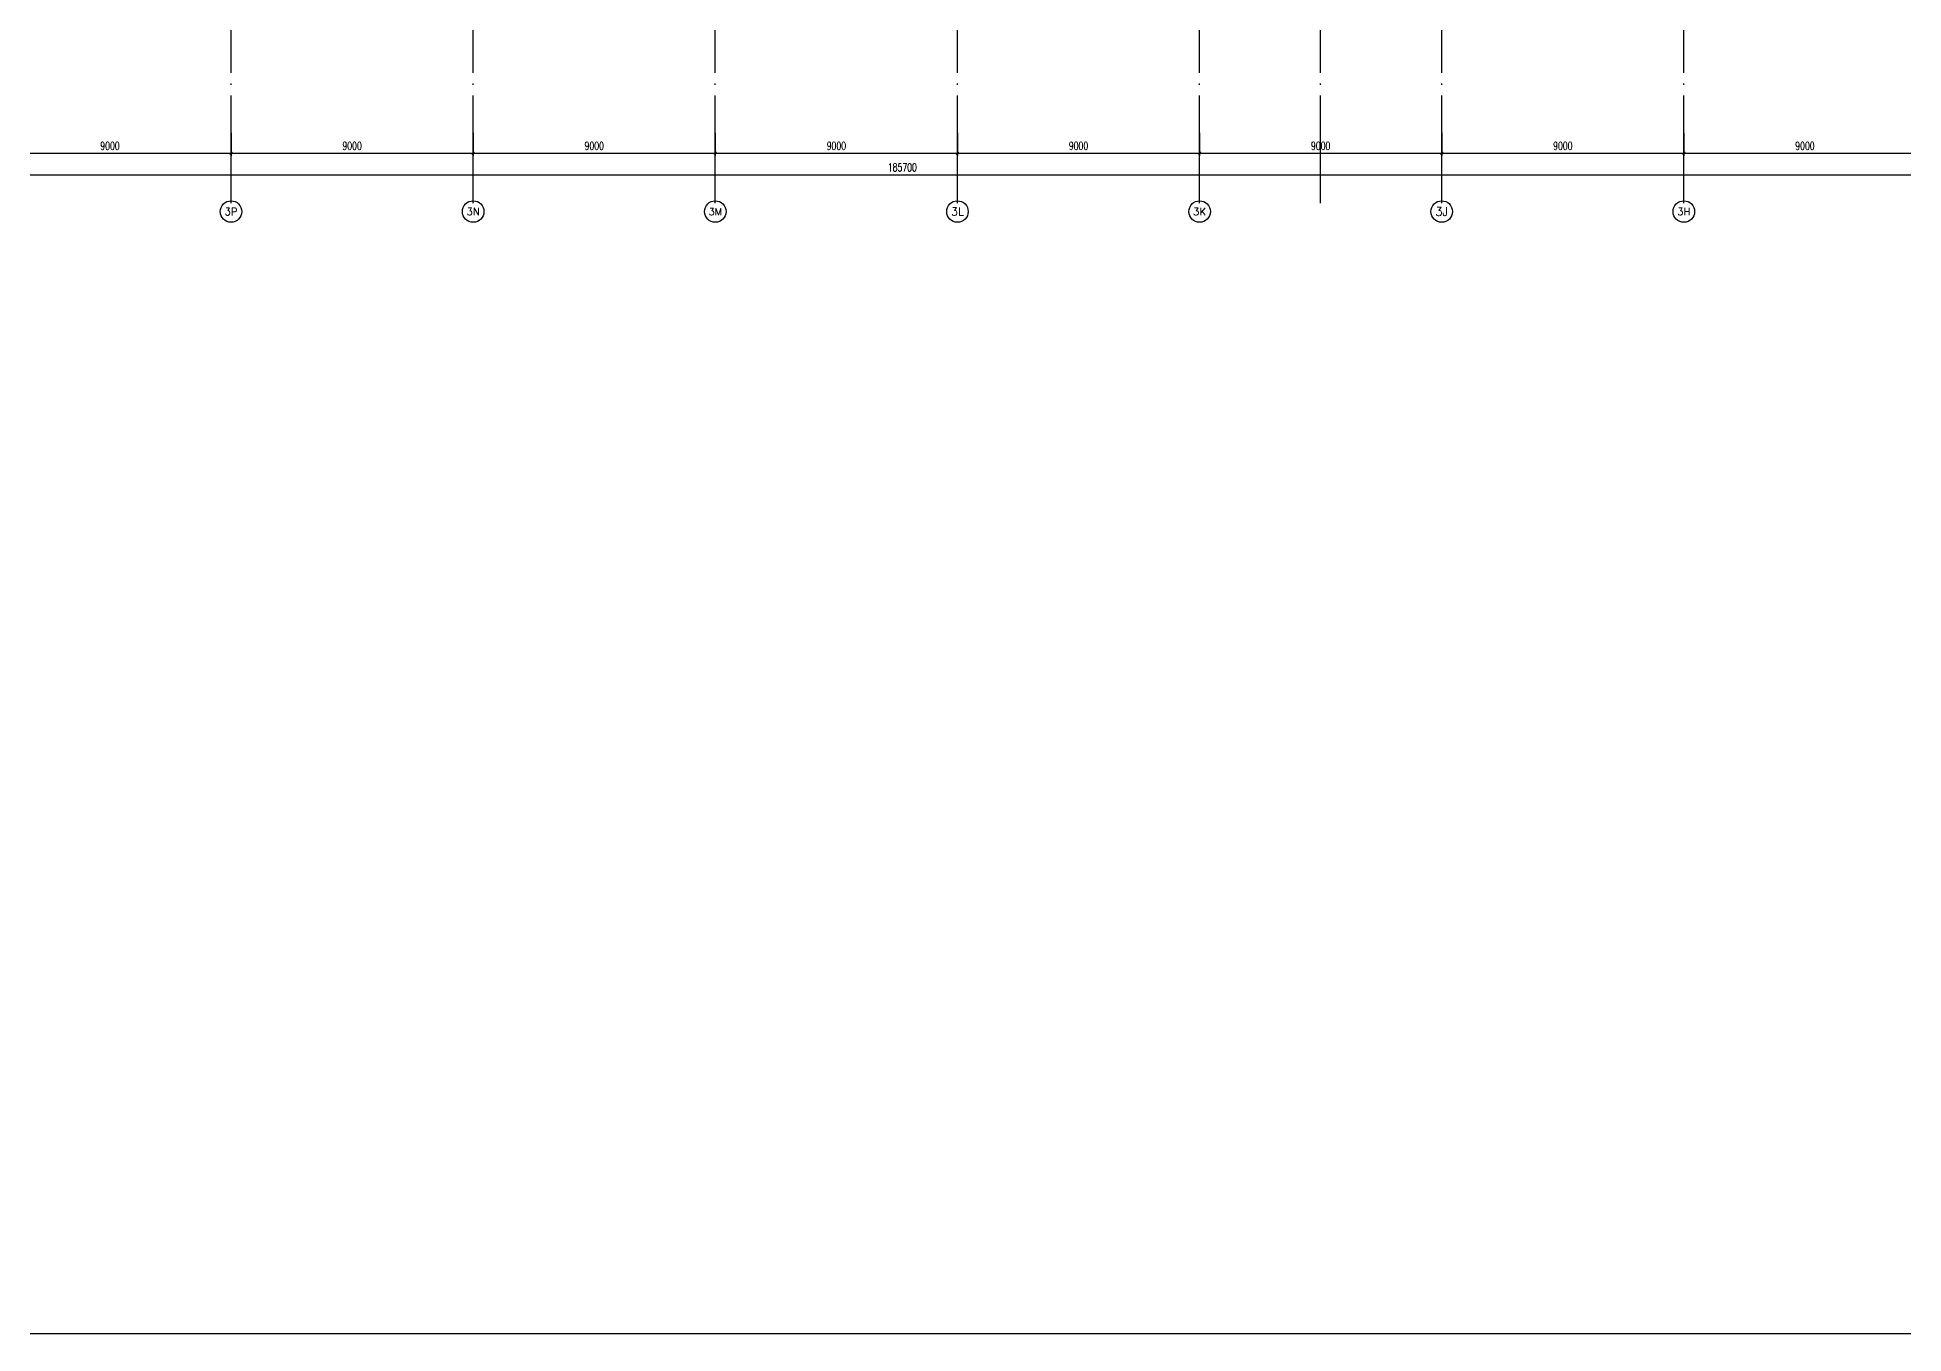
# Model space of a CAD drawing. Extents: x -555607 to 460190, y 498714 to 1664455.
# Drawn here: x 246946 to 316315, y 498714 to 546900 of the extents above; entities that cross this region are included whole.
import ezdxf
from ezdxf.enums import TextEntityAlignment as Align

# ---------------------------------------------------------------- set-up
doc = ezdxf.new("R2010")
doc.units = 0
doc.header["$LTSCALE"] = 1000
doc.header["$MEASUREMENT"] = 0
doc.linetypes.add('DOTE', pattern=[2.42, 2, -0.2, 0.02, -0.2])
doc.layers.get('Defpoints').update_dxf_attribs({"color": 210})
for name, color, linetype in [('A-AXIS-D', 1, 'Continuous'), ('A-AXIS-DOTE', 14, 'DOTE'), ('暖通', 7, 'Continuous')]:
    doc.layers.add(name, color=color, linetype=linetype)
doc.styles.add('_TCH_AXIS', font='COMPLEX', dxfattribs={"bigfont": 'GBCBIG'})
doc.styles.add('_TCH_DIM_T3', font='SIMPLEX', dxfattribs={"width": 0.705882, "bigfont": 'GBCBIG'})
doc.dimstyles.new('_TCH_ARCH&&100', dxfattribs={"dimtxt": 297.5, "dimasz": 100, "dimexe": 100, "dimexo": 100, "dimgap": 126.25, "dimtad": 1, "dimdec": 0, "dimzin": 0, "dimdsep": 46, "dimtxsty": '_TCH_DIM_T3', "dimblk": 'ARCHTICK', "dimcen": 0.09, "dimclrt": 7, "dimazin": 2, "dimtfac": 1, "dimtdec": 0, "dimtix": 1, "dimtmove": 2, "dimatfit": 3, "dimfxl": 100, "dimtolj": 1, "dimtzin": 0, "dimarcsym": 0})

# ---------------------------------------------------------------- blocks, each defined once
blk = doc.blocks.new('_ArchTick')
at = {"color": 0, "linetype": 'ByBlock', "const_width": 0.4}
blk.add_lwpolyline([(-0.5, -0.5), (0.5, 0.5)], dxfattribs=at)
blk = doc.blocks.new('*D496')
at = {"layer": 'A-AXIS-D', "color": 0, "lineweight": -2, "transparency": 16777216}
for p, q in [((245146, 543350), (245146, 542492)), ((254146, 543350), (254146, 542492)), ((245146, 542592), (254146, 542592))]:
    blk.add_line(p, q, dxfattribs=at)
at = {"layer": 'Defpoints', "color": 0, "transparency": 16777216}
for p in [(245146, 543450), (254146, 543450), (254146, 542592)]:
    blk.add_point(p, dxfattribs=at)
at = {"layer": 'A-AXIS-D', "color": 0, "lineweight": -2, "transparency": 16777216, "xscale": 100, "yscale": 100, "zscale": 100, "rotation": 180}
blk.add_blockref('_ArchTick', (245146, 542592), dxfattribs=at)
at = {"layer": 'A-AXIS-D', "color": 0, "lineweight": -2, "transparency": 16777216, "xscale": 100, "yscale": 100, "zscale": 100}
blk.add_blockref('_ArchTick', (254146, 542592), dxfattribs=at)
at = {"layer": 'A-AXIS-D', "color": 7, "transparency": 16777216, "insert": (249646, 542867), "char_height": 297.5, "attachment_point": 5, "style": '_TCH_DIM_T3'}
blk.add_mtext('\\A1;9000', dxfattribs=at)
blk = doc.blocks.new('*D497')
at = {"layer": 'A-AXIS-D', "color": 0, "lineweight": -2, "transparency": 16777216}
for p, q in [((254146, 543350), (254146, 542492)), ((263146, 543350), (263146, 542492)), ((254146, 542592), (263146, 542592))]:
    blk.add_line(p, q, dxfattribs=at)
at = {"layer": 'Defpoints', "color": 0, "transparency": 16777216}
for p in [(254146, 543450), (263146, 543450), (263146, 542592)]:
    blk.add_point(p, dxfattribs=at)
at = {"layer": 'A-AXIS-D', "color": 0, "lineweight": -2, "transparency": 16777216, "xscale": 100, "yscale": 100, "zscale": 100, "rotation": 180}
blk.add_blockref('_ArchTick', (254146, 542592), dxfattribs=at)
at = {"layer": 'A-AXIS-D', "color": 0, "lineweight": -2, "transparency": 16777216, "xscale": 100, "yscale": 100, "zscale": 100}
blk.add_blockref('_ArchTick', (263146, 542592), dxfattribs=at)
at = {"layer": 'A-AXIS-D', "color": 7, "transparency": 16777216, "insert": (258646, 542867), "char_height": 297.5, "attachment_point": 5, "style": '_TCH_DIM_T3'}
blk.add_mtext('\\A1;9000', dxfattribs=at)
blk = doc.blocks.new('*D461')
at = {"layer": 'A-AXIS-D', "color": 0, "lineweight": -2, "transparency": 16777216}
for p, q in [((263146, 543350), (263146, 542492)), ((272146, 543350), (272146, 542492)), ((263146, 542592), (272146, 542592))]:
    blk.add_line(p, q, dxfattribs=at)
at = {"layer": 'Defpoints', "color": 0, "transparency": 16777216}
for p in [(263146, 543450), (272146, 543450), (272146, 542592)]:
    blk.add_point(p, dxfattribs=at)
at = {"layer": 'A-AXIS-D', "color": 0, "lineweight": -2, "transparency": 16777216, "xscale": 100, "yscale": 100, "zscale": 100, "rotation": 180}
blk.add_blockref('_ArchTick', (263146, 542592), dxfattribs=at)
at = {"layer": 'A-AXIS-D', "color": 0, "lineweight": -2, "transparency": 16777216, "xscale": 100, "yscale": 100, "zscale": 100}
blk.add_blockref('_ArchTick', (272146, 542592), dxfattribs=at)
at = {"layer": 'A-AXIS-D', "color": 7, "transparency": 16777216, "insert": (267646, 542867), "char_height": 297.5, "attachment_point": 5, "style": '_TCH_DIM_T3'}
blk.add_mtext('\\A1;9000', dxfattribs=at)
blk = doc.blocks.new('*D462')
at = {"layer": 'A-AXIS-D', "color": 0, "lineweight": -2, "transparency": 16777216}
for p, q in [((272146, 543350), (272146, 542492)), ((281146, 543350), (281146, 542492)), ((272146, 542592), (281146, 542592))]:
    blk.add_line(p, q, dxfattribs=at)
at = {"layer": 'Defpoints', "color": 0, "transparency": 16777216}
for p in [(272146, 543450), (281146, 543450), (281146, 542592)]:
    blk.add_point(p, dxfattribs=at)
at = {"layer": 'A-AXIS-D', "color": 0, "lineweight": -2, "transparency": 16777216, "xscale": 100, "yscale": 100, "zscale": 100, "rotation": 180}
blk.add_blockref('_ArchTick', (272146, 542592), dxfattribs=at)
at = {"layer": 'A-AXIS-D', "color": 0, "lineweight": -2, "transparency": 16777216, "xscale": 100, "yscale": 100, "zscale": 100}
blk.add_blockref('_ArchTick', (281146, 542592), dxfattribs=at)
at = {"layer": 'A-AXIS-D', "color": 7, "transparency": 16777216, "insert": (276646, 542867), "char_height": 297.5, "attachment_point": 5, "style": '_TCH_DIM_T3'}
blk.add_mtext('\\A1;9000', dxfattribs=at)
blk = doc.blocks.new('*D463')
at = {"layer": 'A-AXIS-D', "color": 0, "lineweight": -2, "transparency": 16777216}
for p, q in [((281146, 543350), (281146, 542492)), ((290146, 543350), (290146, 542492)), ((281146, 542592), (290146, 542592))]:
    blk.add_line(p, q, dxfattribs=at)
at = {"layer": 'Defpoints', "color": 0, "transparency": 16777216}
for p in [(281146, 543450), (290146, 543450), (290146, 542592)]:
    blk.add_point(p, dxfattribs=at)
at = {"layer": 'A-AXIS-D', "color": 0, "lineweight": -2, "transparency": 16777216, "xscale": 100, "yscale": 100, "zscale": 100, "rotation": 180}
blk.add_blockref('_ArchTick', (281146, 542592), dxfattribs=at)
at = {"layer": 'A-AXIS-D', "color": 0, "lineweight": -2, "transparency": 16777216, "xscale": 100, "yscale": 100, "zscale": 100}
blk.add_blockref('_ArchTick', (290146, 542592), dxfattribs=at)
at = {"layer": 'A-AXIS-D', "color": 7, "transparency": 16777216, "insert": (285646, 542867), "char_height": 297.5, "attachment_point": 5, "style": '_TCH_DIM_T3'}
blk.add_mtext('\\A1;9000', dxfattribs=at)
blk = doc.blocks.new('*D464')
at = {"layer": 'A-AXIS-D', "color": 0, "lineweight": -2, "transparency": 16777216}
for p, q in [((290146, 543350), (290146, 542492)), ((299146, 543350), (299146, 542492)), ((290146, 542592), (299146, 542592))]:
    blk.add_line(p, q, dxfattribs=at)
at = {"layer": 'Defpoints', "color": 0, "transparency": 16777216}
for p in [(290146, 543450), (299146, 543450), (299146, 542592)]:
    blk.add_point(p, dxfattribs=at)
at = {"layer": 'A-AXIS-D', "color": 0, "lineweight": -2, "transparency": 16777216, "xscale": 100, "yscale": 100, "zscale": 100, "rotation": 180}
blk.add_blockref('_ArchTick', (290146, 542592), dxfattribs=at)
at = {"layer": 'A-AXIS-D', "color": 0, "lineweight": -2, "transparency": 16777216, "xscale": 100, "yscale": 100, "zscale": 100}
blk.add_blockref('_ArchTick', (299146, 542592), dxfattribs=at)
at = {"layer": 'A-AXIS-D', "color": 7, "transparency": 16777216, "insert": (294646, 542867), "char_height": 297.5, "attachment_point": 5, "style": '_TCH_DIM_T3'}
blk.add_mtext('\\A1;9000', dxfattribs=at)
blk = doc.blocks.new('*D465')
at = {"layer": 'A-AXIS-D', "color": 0, "lineweight": -2, "transparency": 16777216}
for p, q in [((299146, 543350), (299146, 542492)), ((308146, 543350), (308146, 542492)), ((299146, 542592), (308146, 542592))]:
    blk.add_line(p, q, dxfattribs=at)
at = {"layer": 'Defpoints', "color": 0, "transparency": 16777216}
for p in [(299146, 543450), (308146, 543450), (308146, 542592)]:
    blk.add_point(p, dxfattribs=at)
at = {"layer": 'A-AXIS-D', "color": 0, "lineweight": -2, "transparency": 16777216, "xscale": 100, "yscale": 100, "zscale": 100, "rotation": 180}
blk.add_blockref('_ArchTick', (299146, 542592), dxfattribs=at)
at = {"layer": 'A-AXIS-D', "color": 0, "lineweight": -2, "transparency": 16777216, "xscale": 100, "yscale": 100, "zscale": 100}
blk.add_blockref('_ArchTick', (308146, 542592), dxfattribs=at)
at = {"layer": 'A-AXIS-D', "color": 7, "transparency": 16777216, "insert": (303646, 542867), "char_height": 297.5, "attachment_point": 5, "style": '_TCH_DIM_T3'}
blk.add_mtext('\\A1;9000', dxfattribs=at)
blk = doc.blocks.new('*D466')
at = {"layer": 'A-AXIS-D', "color": 0, "lineweight": -2, "transparency": 16777216}
for p, q in [((308146, 543350), (308146, 542492)), ((317146, 543350), (317146, 542492)), ((308146, 542592), (317146, 542592))]:
    blk.add_line(p, q, dxfattribs=at)
at = {"layer": 'Defpoints', "color": 0, "transparency": 16777216}
for p in [(308146, 543450), (317146, 543450), (317146, 542592)]:
    blk.add_point(p, dxfattribs=at)
at = {"layer": 'A-AXIS-D', "color": 0, "lineweight": -2, "transparency": 16777216, "xscale": 100, "yscale": 100, "zscale": 100, "rotation": 180}
blk.add_blockref('_ArchTick', (308146, 542592), dxfattribs=at)
at = {"layer": 'A-AXIS-D', "color": 0, "lineweight": -2, "transparency": 16777216, "xscale": 100, "yscale": 100, "zscale": 100}
blk.add_blockref('_ArchTick', (317146, 542592), dxfattribs=at)
at = {"layer": 'A-AXIS-D', "color": 7, "transparency": 16777216, "insert": (312646, 542867), "char_height": 297.5, "attachment_point": 5, "style": '_TCH_DIM_T3'}
blk.add_mtext('\\A1;9000', dxfattribs=at)
blk = doc.blocks.new('*D435')
at = {"layer": 'A-AXIS-D', "color": 0, "lineweight": -2, "transparency": 16777216}
for p, q in [((186246, 543250), (186246, 541692)), ((371946, 543250), (371946, 541692)), ((186246, 541792), (371946, 541792))]:
    blk.add_line(p, q, dxfattribs=at)
at = {"layer": 'Defpoints', "color": 0, "transparency": 16777216}
for p in [(186246, 543350), (371946, 543350), (371946, 541792)]:
    blk.add_point(p, dxfattribs=at)
at = {"layer": 'A-AXIS-D', "color": 0, "lineweight": -2, "transparency": 16777216, "xscale": 100, "yscale": 100, "zscale": 100, "rotation": 180}
blk.add_blockref('_ArchTick', (186246, 541792), dxfattribs=at)
at = {"layer": 'A-AXIS-D', "color": 0, "lineweight": -2, "transparency": 16777216, "xscale": 100, "yscale": 100, "zscale": 100}
blk.add_blockref('_ArchTick', (371946, 541792), dxfattribs=at)
at = {"layer": 'A-AXIS-D', "color": 7, "transparency": 16777216, "insert": (279096, 542067), "char_height": 297.5, "attachment_point": 5, "style": '_TCH_DIM_T3'}
blk.add_mtext('\\A1;185700', dxfattribs=at)

msp = doc.modelspace()

# ---------------------------------------------------------------- linework, layer by layer
at = {"layer": 'A-AXIS-D'}
for centre in [(254145.8, 540424), (263145.8, 540424), (272145.8, 540424), (281145.8, 540424), (290145.8, 540424), (299145.8, 540424), (308145.8, 540424)]:
    msp.add_circle(centre, 400, dxfattribs=at)
at = {"layer": 'A-AXIS-DOTE', "color": 250, "ltscale": 2}
for p, q in [((254145.8, 540740), (254145.8, 637259.3)), ((263145.8, 540740), (263145.8, 637259.3)), ((272145.8, 540740), (272145.8, 637259.3)), ((281145.8, 540740), (281145.8, 637259.3)), ((290145.8, 540740), (290145.8, 637259.3)), ((294645.8, 540740), (294645.8, 637259.3)), ((299145.8, 540740), (299145.8, 637259.3)), ((308145.8, 540740), (308145.8, 637259.3))]:
    msp.add_line(p, q, dxfattribs=at)
at = {"layer": '暖通', "color": 7}
msp.add_lwpolyline([(-417498.8, 920104.8), (460189.9, 920104.8), (460189.9, 498714.2), (-417498.8, 498714.2)], close=True, dxfattribs=at)

# ---------------------------------------------------------------- texts
at = {"layer": 'A-AXIS-D', "color": 7, "style": '_TCH_AXIS'}
for s, height, p, p2 in [('3P', 282.17, (253904, 540282.9), (254387.7, 540282.9)), ('3N', 270.86, (262900.7, 540288.5), (263390.9, 540288.5)), ('3M', 260.31, (271897.9, 540293.8), (272393.7, 540293.8)), ('3L', 294.28, (280907.6, 540276.8), (281384, 540276.8)), ('3K', 270.86, (289900.7, 540288.5), (290390.9, 540288.5)), ('3J', 321.14, (298916.4, 540263.4), (299375.2, 540263.4)), ('3H', 265.5, (307899.3, 540291.2), (308392.3, 540291.2))]:
    msp.add_text(s, height=height, dxfattribs=at).set_placement(p, p2, align=Align.FIT)

# ---------------------------------------------------------------- dimensions: what is measured, and where the dimension line sits
at = {"layer": 'A-AXIS-D'}
for base, p1, p2, text, picture, middle in [((371945.8, 541792.2), (186245.8, 543350.2), (371945.8, 543350.2), '185700', '*D435', (279095.8, 542067.2)), ((254145.8, 542592.2), (245145.8, 543450.2), (254145.8, 543450.2), '9000', '*D496', (249645.8, 542867.2)), ((263145.8, 542592.2), (254145.8, 543450.2), (263145.8, 543450.2), '9000', '*D497', (258645.8, 542867.2)), ((272145.8, 542592.2), (263145.8, 543450.2), (272145.8, 543450.2), '9000', '*D461', (267645.8, 542867.2)), ((281145.8, 542592.2), (272145.8, 543450.2), (281145.8, 543450.2), '9000', '*D462', (276645.8, 542867.2)), ((290145.8, 542592.2), (281145.8, 543450.2), (290145.8, 543450.2), '9000', '*D463', (285645.8, 542867.2)), ((299145.8, 542592.2), (290145.8, 543450.2), (299145.8, 543450.2), '9000', '*D464', (294645.8, 542867.2)), ((308145.8, 542592.2), (299145.8, 543450.2), (308145.8, 543450.2), '9000', '*D465', (303645.8, 542867.2)), ((317145.8, 542592.2), (308145.8, 543450.2), (317145.8, 543450.2), '9000', '*D466', (312645.8, 542867.2))]:
    dim = msp.add_linear_dim(base=base, p1=p1, p2=p2, angle=0, text=text, dimstyle='_TCH_ARCH&&100', dxfattribs=at)
    dim.commit()
    dim.dimension.update_dxf_attribs({"geometry": picture, "text_midpoint": middle, "dimtype": 129})

doc.saveas('drawing.dxf')
